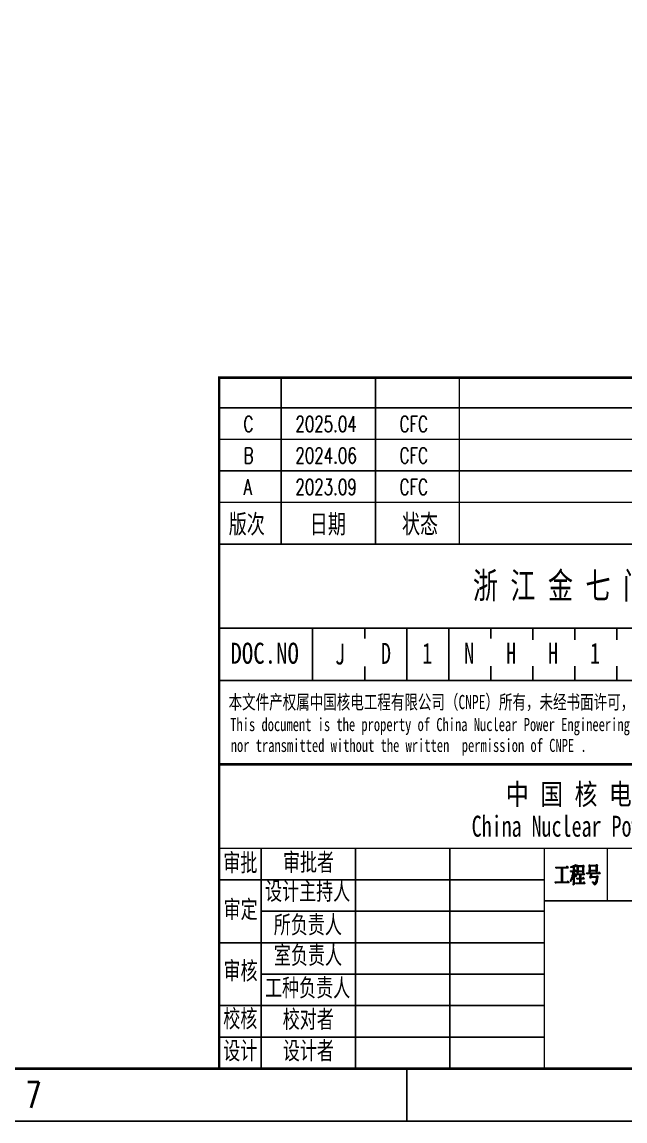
# Model space of a CAD drawing. Extents: x -383207 to 558143, y -95136 to 11777.
# Drawn here: x 124635 to 133258, y -93495 to -77774 of the extents above; entities that cross this region are included whole.
import ezdxf

# ---------------------------------------------------------------- set-up
doc = ezdxf.new("R2010")
doc.units = 0
doc.linetypes.add('CONTINOUS', pattern=[0])
doc.layers.get('0').update_dxf_attribs({"linetype": 'CONTINUOUS'})
for name, color, linetype in [('1', 7, 'CONTINUOUS'), ('BORDER', 7, 'CONTINUOUS'), ('TK', 4, 'CONTINUOUS'), ('图框', 4, 'CONTINOUS')]:
    doc.layers.add(name, color=color, linetype=linetype)
doc.styles.add('HZbine', font='txt_____.ttf', dxfattribs={"width": 0.7, "bigfont": 'HZTXT'})
doc.styles.add('romand', font='romand.shx', dxfattribs={"width": 0.7, "height": 200, "bigfont": 'OCHINESE.shx'})
doc.styles.add('宋体', font='', dxfattribs={"width": 0.7})
doc.styles.get('宋体').set_extended_font_data('SimSun')

msp = doc.modelspace()

# ---------------------------------------------------------------- hatches: boundary and pattern name
at = {"layer": '1'}
h = msp.add_hatch(color=2, dxfattribs=at)
h.paths.add_polyline_path([(132362.4, -89874), (132444.6, -89874), (132428.9, -89851.6), (132417.5, -89867.6), (132268.1, -89867.6), (132274.9, -89877.6), (132283.8, -89874.7), (132292.7, -89874), (132349.2, -89874), (132349.2, -90078.9), (132255.7, -90078.9), (132262.8, -90088.9), (132271.3, -90086), (132280.2, -90085.3), (132455.9, -90085.3), (132439.2, -90061.5), (132427.1, -90078.9), (132362.4, -90078.9)])
h.paths.add_polyline_path([(132531.4, -89986.1), (132531, -89965.1), (132531, -89955.1), (132538.1, -89965.4), (132543.5, -89976.1), (132547.7, -89987.1), (132548.8, -89990.3), (132553.4, -90000.6), (132558.4, -89997.4), (132559.1, -89995.3), (132561.2, -89983.6), (132558, -89972.2), (132557.3, -89971.5), (132551.6, -89965.1), (132543.8, -89958.7), (132533.8, -89951.9), (132531, -89950.1), (132531, -89925.2), (132568, -89925.2), (132553.8, -89905.3), (132544.2, -89918.8), (132531, -89918.8), (132531, -89856.6), (132543.8, -89853.4), (132553.4, -89851.2), (132560.5, -89850.2), (132562.7, -89850.2), (132551.3, -89827.8), (132545.9, -89833.1), (132538.1, -89838.4), (132527.8, -89844.1), (132522.5, -89846.6), (132512.1, -89850.9), (132502.9, -89854.4), (132494, -89857.3), (132485.8, -89859.4), (132483, -89860.1), (132483, -89865.1), (132495.1, -89863.3), (132505, -89861.9), (132513.6, -89860.1), (132520, -89859.1), (132520, -89918.8), (132476.2, -89918.8), (132483, -89929.1), (132490.8, -89925.2), (132517.1, -89925.2), (132515.7, -89936.6), (132513.6, -89948.7), (132510.7, -89961.5), (132507.5, -89974.7), (132504, -89988.9), (132500.8, -90000.3), (132497.2, -90012), (132493.3, -90023.8), (132488.7, -90035.5), (132484, -90047.6), (132479.1, -90059.7), (132476.9, -90064), (132478.7, -90067.9), (132490.1, -90048.7), (132495.4, -90038.4), (132500.4, -90027.3), (132505, -90015.9), (132509.7, -90004.2), (132513.9, -89991.8), (132517.8, -89978.9), (132520, -89971.5), (132519.6, -89988.9), (132519.6, -90076.4), (132519.3, -90087.8), (132519.3, -90098.5), (132518.9, -90108.4), (132518.9, -90116.6), (132532.1, -90107.7), (132532.1, -90103.1), (132531.7, -90096.7), (132531.7, -90078.9), (132531.4, -90067.5)])
h.paths.add_polyline_path([(132664, -89860.1), (132671.9, -89852.7), (132659.8, -89835.2), (132652, -89846.6), (132587.9, -89846.6), (132574.7, -89835.2), (132575.1, -89848.4), (132575.1, -89848.4), (132575.5, -89861.9), (132575.8, -89875.1), (132575.8, -89903.5), (132575.5, -89917.1), (132575.5, -89930.2), (132575.1, -89943.4), (132574.8, -89947.6), (132587.2, -89940.2), (132587.2, -89925.2), (132652.7, -89925.2), (132652.7, -89941.6), (132664.8, -89935.2), (132664.8, -89927.7), (132664.4, -89917.8), (132664.4, -89905.3), (132664, -89890)])
h.paths.add_polyline_path([(132587.2, -89852.7), (132652.7, -89852.7), (132652.7, -89918.8), (132587.2, -89918.8)], flags=16)
h.paths.add_polyline_path([(132624.6, -89970.1), (132677.9, -89970.1), (132664, -89950.1), (132654.4, -89964), (132563.4, -89964), (132570.5, -89974), (132578.3, -89970.1), (132613.2, -89970.1), (132613.2, -90025.2), (132568.7, -90025.2), (132575.8, -90035.2), (132583.7, -90031.6), (132613.2, -90031.6), (132613.2, -90090.3), (132550.6, -90090.3), (132557.3, -90100.3), (132566.2, -90097.4), (132574.8, -90096.3), (132684.3, -90096.3), (132669.4, -90075.4), (132658.7, -90090.3), (132624.6, -90090.3), (132624.6, -90031.6), (132673.7, -90031.6), (132659.8, -90011.3), (132650.2, -90025.2), (132624.6, -90025.2)])
h.paths.add_polyline_path([(132860.1, -89893.9), (132860.1, -89851.6), (132866.8, -89842.7), (132854.7, -89827.8), (132846.9, -89840.2), (132760.1, -89840.2), (132747.3, -89830.3), (132747.6, -89843.1), (132747.6, -89856.2), (132748, -89869.7), (132748, -89896.8), (132747.6, -89910.3), (132747.6, -89923.5), (132747.3, -89935.9), (132747.3, -89936.6), (132760.1, -89930.2), (132760.1, -89917.8), (132847.6, -89917.8), (132847.6, -89931.6), (132860.8, -89923.8), (132860.4, -89916.7), (132860.4, -89906.7)])
h.paths.add_polyline_path([(132760.1, -89846.6), (132847.6, -89846.6), (132847.6, -89911.4), (132760.1, -89911.4)], flags=16)
h.paths.add_polyline_path([(132785.7, -89956.5), (132902, -89956.5), (132886, -89934.1), (132874.6, -89950.1), (132706, -89950.1), (132713.1, -89960.1), (132721, -89956.5), (132770.8, -89956.5), (132767.9, -89970.8), (132764.7, -89982.9), (132763.7, -89986.4), (132758, -89997.4), (132753.3, -90002.8), (132763.7, -90020.2), (132771.5, -90008.8), (132851.9, -90008.8), (132849.7, -90029.8), (132847.3, -90047.3), (132844.8, -90061.1), (132841.9, -90072.2), (132839.1, -90079.3), (132836.1, -90083.7), (132830.2, -90085.7), (132822.7, -90085.7), (132813.5, -90083.9), (132802.4, -90080.3), (132792.5, -90076.4), (132791.8, -90081.4), (132802.4, -90088.9), (132810.6, -90096.7), (132815.9, -90104.9), (132818.4, -90113.4), (132818.8, -90115.2), (132829.5, -90110.9), (132837.3, -90106.7), (132839.1, -90105.2), (132846.2, -90098.5), (132851.2, -90091.4), (132853.3, -90086.4), (132855.4, -90078.2), (132857.9, -90067.2), (132860.4, -90052.6), (132862.9, -90035.2), (132865, -90016.3), (132873.9, -90007.8), (132860.8, -89988.9), (132851.2, -90002.8), (132773.3, -90002.8)])

# ---------------------------------------------------------------- linework, layer by layer
at = {"color": 2, "linetype": 'Continuous'}
msp.add_line((128789.3, -86444.6), (128789.3, -87194.6), dxfattribs=at)
msp.add_lwpolyline([(52535.1, -30419.6), (141710.1, -30419.6), (141710.1, -93494.6), (52535.1, -93494.6)], close=True)
at = {"layer": '1', "color": 2}
for p, q in [((127454.1, -88249.5), (127454.1, -82862.4)), ((130139.3, -87194.6), (130139.3, -86444.6)), ((130739.3, -87194.6), (130739.3, -86444.6)), ((131339.3, -86594.6), (131339.3, -86444.6)), ((131939.3, -86610.1), (131939.3, -86444.6)), ((132539.3, -86612.4), (132539.3, -86444.6)), ((133139.3, -86612.4), (133139.3, -86444.6)), ((129539.3, -86519.6), (129539.3, -86519.6)), ((129539.3, -87194.6), (129539.3, -86993.6)), ((131339.3, -87194.6), (131339.3, -86990.9)), ((131939.3, -87194.6), (131938.6, -86990.9)), ((132539.3, -87194.6), (132538.6, -86990.9)), ((133139.3, -87194.6), (133139.3, -86990.9)), ((140939.3, -87194.6), (127439.3, -87194.6)), ((127454.1, -90044.6), (132104.1, -90044.6)), ((128054.1, -90494.6), (132104.1, -90494.6)), ((127454.1, -90944.6), (132104.1, -90944.6)), ((128054.1, -91394.6), (132104.1, -91394.6)), ((127454.1, -91844.6), (132104.1, -91844.6)), ((127454.1, -92294.6), (132104.1, -92294.6)), ((140954.1, -92744.6), (127454.1, -92744.6)), ((140954.1, -92744.6), (127454.1, -92744.6))]:
    msp.add_line(p, q, dxfattribs=at)
at = {"layer": '1', "color": 2, "const_width": 37.5}
for points in [[(127454.1, -92744.6), (140954.1, -92744.6), (140954.1, -82862.4), (127454.1, -82862.4)], [(127454.1, -88394.6), (140954.1, -88394.6), (140954.1, -92744.6), (127454.1, -92744.6)]]:
    msp.add_lwpolyline(points, close=True, dxfattribs=at)
at = {"layer": '1', "color": 2}
for points, const_width in [([(128339.3, -82844.6), (128339.3, -85244.6)], 22.5), ([(129689.3, -82844.6), (129689.3, -85244.6)], 22.5), ([(130889.3, -82844.6), (130889.3, -85244.6)], 22.5), ([(127439.3, -83294.6), (140939.3, -83294.6)], 22.5), ([(127439.3, -83744.6), (140939.3, -83744.6)], 22.5), ([(127439.3, -84194.6), (140939.3, -84194.6)], 22.5), ([(127439.3, -84644.6), (140939.3, -84644.6)], 22.5), ([(127439.3, -85244.6), (140939.3, -85244.6)], 22.5), ([(127439.3, -86444.6), (140939.3, -86444.6)], 22.5), ([(128789.3, -86444.6), (128789.3, -87194.6)], 22.5), ([(127439.3, -87194.6), (140939.3, -87194.6)], 22.5), ([(127454.1, -87194.6), (140954.1, -87194.6)], 22.5), ([(127454.1, -89594.6), (140954.1, -89594.6)], 22.5), ([(128054.1, -89594.6), (128054.1, -92744.6)], 22.5), ([(129404.1, -89594.6), (129404.1, -92744.6)], 22.5), ([(130754.1, -89594.6), (130754.1, -92744.6)], 22.5), ([(132104.1, -89594.6), (132104.1, -92744.6)], 22.5), ([(133004.1, -89594.6), (133004.1, -90344.6)], 18.7), ([(132104.1, -90344.6), (140954.1, -90344.6)], 22.5)]:
    msp.add_lwpolyline(points, dxfattribs=dict(at, const_width=const_width))
for points in [[(132280.2, -90085.3), (132271.3, -90086), (132262.8, -90088.9), (132255.7, -90078.9), (132349.2, -90078.9), (132349.2, -89874), (132292.7, -89874), (132283.8, -89874.7), (132274.9, -89877.6), (132268.1, -89867.6), (132417.5, -89867.6), (132428.9, -89851.6), (132444.6, -89874), (132362.4, -89874), (132362.4, -90078.9), (132427.1, -90078.9), (132439.2, -90061.5), (132455.9, -90085.3)], [(132547.7, -89987.1), (132548.8, -89990.3), (132553.4, -90000.6), (132558.4, -89997.4), (132559.1, -89995.3), (132561.2, -89983.6), (132558, -89972.2), (132557.3, -89971.5), (132551.6, -89965.1), (132543.8, -89958.7), (132533.8, -89951.9), (132531, -89950.1), (132531, -89925.2), (132568, -89925.2), (132553.8, -89905.3), (132544.2, -89918.8), (132531, -89918.8), (132531, -89856.6), (132543.8, -89853.4), (132553.4, -89851.2), (132560.5, -89850.2), (132562.7, -89850.2), (132551.3, -89827.8), (132545.9, -89833.1), (132538.1, -89838.4), (132527.8, -89844.1), (132522.5, -89846.6), (132512.1, -89850.9), (132502.9, -89854.4), (132494, -89857.3), (132485.8, -89859.4), (132483, -89860.1), (132483, -89865.1), (132495.1, -89863.3), (132505, -89861.9), (132513.6, -89860.1), (132520, -89859.1), (132520, -89918.8), (132476.2, -89918.8), (132483, -89929.1), (132490.8, -89925.2), (132517.1, -89925.2), (132515.7, -89936.6), (132513.6, -89948.7), (132510.7, -89961.5), (132507.5, -89974.7), (132504, -89988.9), (132500.8, -90000.3), (132497.2, -90012), (132493.3, -90023.8), (132488.7, -90035.5), (132484, -90047.6), (132479.1, -90059.7), (132476.9, -90064), (132478.7, -90067.9), (132490.1, -90048.7), (132495.4, -90038.4), (132500.4, -90027.3), (132505, -90015.9), (132509.7, -90004.2), (132513.9, -89991.8), (132517.8, -89978.9), (132520, -89971.5), (132519.6, -89988.9), (132519.6, -90076.4), (132519.3, -90087.8), (132519.3, -90098.5), (132518.9, -90108.4), (132518.9, -90116.6), (132532.1, -90107.7), (132532.1, -90103.1), (132531.7, -90096.7), (132531.7, -90078.9), (132531.4, -90067.5), (132531.4, -89986.1), (132531, -89965.1), (132531, -89955.1), (132538.1, -89965.4), (132543.5, -89976.1)], [(132587.2, -89918.8), (132587.2, -89852.7), (132652.7, -89852.7), (132652.7, -89918.8)], [(132760.1, -89840.2), (132846.9, -89840.2), (132854.7, -89827.8), (132866.8, -89842.7), (132860.1, -89851.6), (132860.1, -89893.9), (132860.4, -89906.7), (132860.4, -89916.7), (132860.8, -89923.8), (132847.6, -89931.6), (132847.6, -89917.8), (132760.1, -89917.8), (132760.1, -89930.2), (132747.3, -89936.6), (132747.3, -89935.9), (132747.6, -89923.5), (132747.6, -89910.3), (132748, -89896.8), (132748, -89869.7), (132747.6, -89856.2), (132747.6, -89843.1), (132747.3, -89830.3)], [(132760.1, -89911.4), (132760.1, -89846.6), (132847.6, -89846.6), (132847.6, -89911.4)], [(132624.6, -90025.2), (132650.2, -90025.2), (132659.8, -90011.3), (132673.7, -90031.6), (132624.6, -90031.6), (132624.6, -90090.3), (132658.7, -90090.3), (132669.4, -90075.4), (132684.3, -90096.3), (132574.8, -90096.3), (132566.2, -90097.4), (132557.3, -90100.3), (132550.6, -90090.3), (132613.2, -90090.3), (132613.2, -90031.6), (132583.7, -90031.6), (132575.8, -90035.2), (132568.7, -90025.2), (132613.2, -90025.2), (132613.2, -89970.1), (132578.3, -89970.1), (132570.5, -89974), (132563.4, -89964), (132654.4, -89964), (132664, -89950.1), (132677.9, -89970.1), (132624.6, -89970.1)], [(132713.1, -89960.1), (132706, -89950.1), (132874.6, -89950.1), (132886, -89934.1), (132902, -89956.5), (132785.7, -89956.5), (132773.3, -90002.8), (132851.2, -90002.8), (132860.8, -89988.9), (132873.9, -90007.8), (132865, -90016.3), (132862.9, -90035.2), (132860.4, -90052.6), (132857.9, -90067.2), (132855.4, -90078.2), (132853.3, -90086.4), (132851.2, -90091.4), (132846.2, -90098.5), (132839.1, -90105.2), (132837.3, -90106.7), (132829.5, -90110.9), (132818.8, -90115.2), (132818.4, -90113.4), (132815.9, -90104.9), (132810.6, -90096.7), (132802.4, -90088.9), (132791.8, -90081.4), (132792.5, -90076.4), (132802.4, -90080.3), (132813.5, -90083.9), (132822.7, -90085.7), (132830.2, -90085.7), (132835.5, -90083.9), (132836.2, -90083.5), (132839.1, -90079.3), (132841.9, -90072.2), (132844.8, -90061.1), (132847.3, -90047.3), (132849.7, -90029.8), (132851.9, -90008.8), (132771.5, -90008.8), (132763.7, -90020.2), (132753.3, -90002.8), (132758, -89997.4), (132763.7, -89986.4), (132764.7, -89982.9), (132767.9, -89970.8), (132770.8, -89956.5), (132721, -89956.5)]]:
    msp.add_lwpolyline(points, close=True, dxfattribs=at)
for points in [[(132575.1, -89848.4), (132574.7, -89835.2)], [(132574.8, -89835.2), (132587.9, -89846.6), (132652, -89846.6), (132659.8, -89835.2), (132671.9, -89852.7), (132664, -89860.1), (132664, -89890), (132664.4, -89905.3), (132664.4, -89917.8), (132664.8, -89927.7), (132664.8, -89935.2), (132652.7, -89941.6), (132652.7, -89925.2), (132587.2, -89925.2), (132587.2, -89940.2), (132574.8, -89947.6), (132575.1, -89943.4), (132575.5, -89930.2), (132575.5, -89917.1), (132575.8, -89903.5), (132575.8, -89875.1), (132575.5, -89861.9), (132575.1, -89848.4)]]:
    msp.add_lwpolyline(points, dxfattribs=at)
at = {"layer": 'BORDER', "color": 2}
msp.add_line((129539.3, -86444.6), (129538.6, -86594.6), dxfattribs=at)
at = {"layer": 'TK', "color": 4, "const_width": 37.5}
msp.add_lwpolyline([(54410.1, -31169.6), (140954.1, -31169.6), (140954.1, -92744.6), (54410.1, -92744.6)], close=True, dxfattribs=at)
at = {"layer": 'TK', "color": 4, "flags": 128}
for points in [[(130136.1, -92744.6), (130136.1, -93494.6)], [(130136.1, -93494.6), (130136.1, -92744.6)], [(141710.1, -93494.6), (52535.1, -93494.6)]]:
    msp.add_lwpolyline(points, dxfattribs=at)
at = {"layer": '图框', "color": 2}
msp.add_line((140954.1, -92744.6), (127454.1, -92744.6), dxfattribs=at)

# ---------------------------------------------------------------- texts
at = {"color": 2, "style": '宋体', "width": 0.7}
msp.add_text('浙 江 金 七 门 核 电 厂 1、2 号 机 组', height=375, dxfattribs=at).set_placement((131082.8, -86023.1))
at = {"color": 2, "linetype": 'Continuous', "char_height": 300, "attachment_point": 5, "style": '宋体'}
for s, width, insert in [('J', 433.11, (129182, -86817.1)), ('D', 507.008, (129839.7, -86805.4)), ('1', 507.008, (130429.5, -86803.8)), ('N', 507.008, (131029.5, -86803.8)), ('H', 7499.993, (131629.5, -86803.8)), ('H', 507.008, (132229.5, -86803.8)), ('1', 507.008, (132829.5, -86803.8))]:
    msp.add_mtext_dynamic_manual_height_columns(s, width=width, gutter_width=75, heights=[0], dxfattribs=dict(at, insert=insert))
at = {"color": 2, "char_height": 255, "attachment_point": 1, "style": '宋体'}
for s, width, heights, insert in [('\\pi60.01667;审批', 600, [332.9], (127454.1, -89671.3)), ('\\pi278.89926;审批者', 1289.649, [0], (128088.1, -89662.7)), ('\\pi22.55343;设计主持人', 1289.649, [0], (128088.1, -90077.4)), ('\\pi63.4875;审定', 600, [0], (127454.1, -90338)), ('\\pi147.50343;所负责人', 1289.649, [0], (128088.1, -90557.3)), ('\\pi149.48676;室负责人', 1289.649, [0], (128088.1, -90994.8)), ('\\pi62.49583;审核', 600, [0], (127454.1, -91216.5)), ('\\pi22.05759;工种负责人', 1289.649, [0], (128088.1, -91459.5)), ('\\pi59.025;校核', 600, [0], (127454.1, -91901)), ('\\pi275.42843;校对者', 1289.649, [331.5], (128088.1, -91908.4)), ('\\pi58.52917;设计', 600, [0], (127454.1, -92358.5)), ('\\pi276.91593;设计者', 1289.649, [331.5], (128088.1, -92358.5))]:
    msp.add_mtext_dynamic_manual_height_columns(s, width=width, gutter_width=75, heights=heights, dxfattribs=dict(at, insert=insert))
at = {"layer": '1', "color": 2, "style": '宋体'}
for s, height, width, p in [('版次', 270, 0.7, (127591.9, -85089.5)), ('日期 ', 270, 0.7, (128750.8, -85089.5)), ('状态', 270, 0.7, (130068.9, -85089.5)), ('DOC.NO', 300, 0.8, (127615.2, -86953.5)), ('中 国 核 电 工 程 有 限 公 司', 300, 0.8, (131554.9, -88969.9)), ('China Nuclear Power Engineering Co., Ltd', 300, 0.7, (131065.2, -89427.7))]:
    msp.add_text(s, height=height, dxfattribs=dict(at, width=width)).set_placement(p)
at = {"layer": '1', "color": 2, "ltscale": 0.8, "style": '宋体', "width": 0.7}
for s, height, p in [('本文件产权属中国核电工程有限公司（CNPE）所有，未经书面许可，不得以任何方式复制、传播、发表和外传。', 202.5, (127589.2, -87602.6)), ('This document is the property of China Nuclear Power Engineering CO.,LTD (CNPE) , no part of this document may be', 187.5, (127612.9, -87917.2)), ('nor transmitted without the written  permission of CNPE .', 187.5, (127620, -88215.6))]:
    msp.add_text(s, height=height, dxfattribs=at).set_placement(p)
at = {"layer": 'TK', "color": 6, "style": 'romand', "width": 0.7}
for s, p in [('C', (127803.1, -83638.3)), ('2025.04', (128544.8, -83638.3)), ('CFC', (130034.5, -83638.3))]:
    msp.add_text(s, height=225, dxfattribs=at).set_placement(p)
at = {"layer": 'TK', "color": 2, "style": 'romand', "width": 0.7}
for s, p in [('B', (127803.1, -84088.3)), ('2024.06', (128544.8, -84088.3)), ('CFC', (130034.5, -84088.3)), ('A', (127803.1, -84538.3)), ('2023.09', (128544.8, -84538.3)), ('CFC', (130034.5, -84538.3))]:
    msp.add_text(s, height=225, dxfattribs=at).set_placement(p)
at = {"layer": 'TK', "color": 4, "style": 'HZbine', "width": 0.7}
msp.add_text('7', height=375, dxfattribs=at).set_placement((124683.2, -93307.1))

doc.saveas('drawing.dxf')
